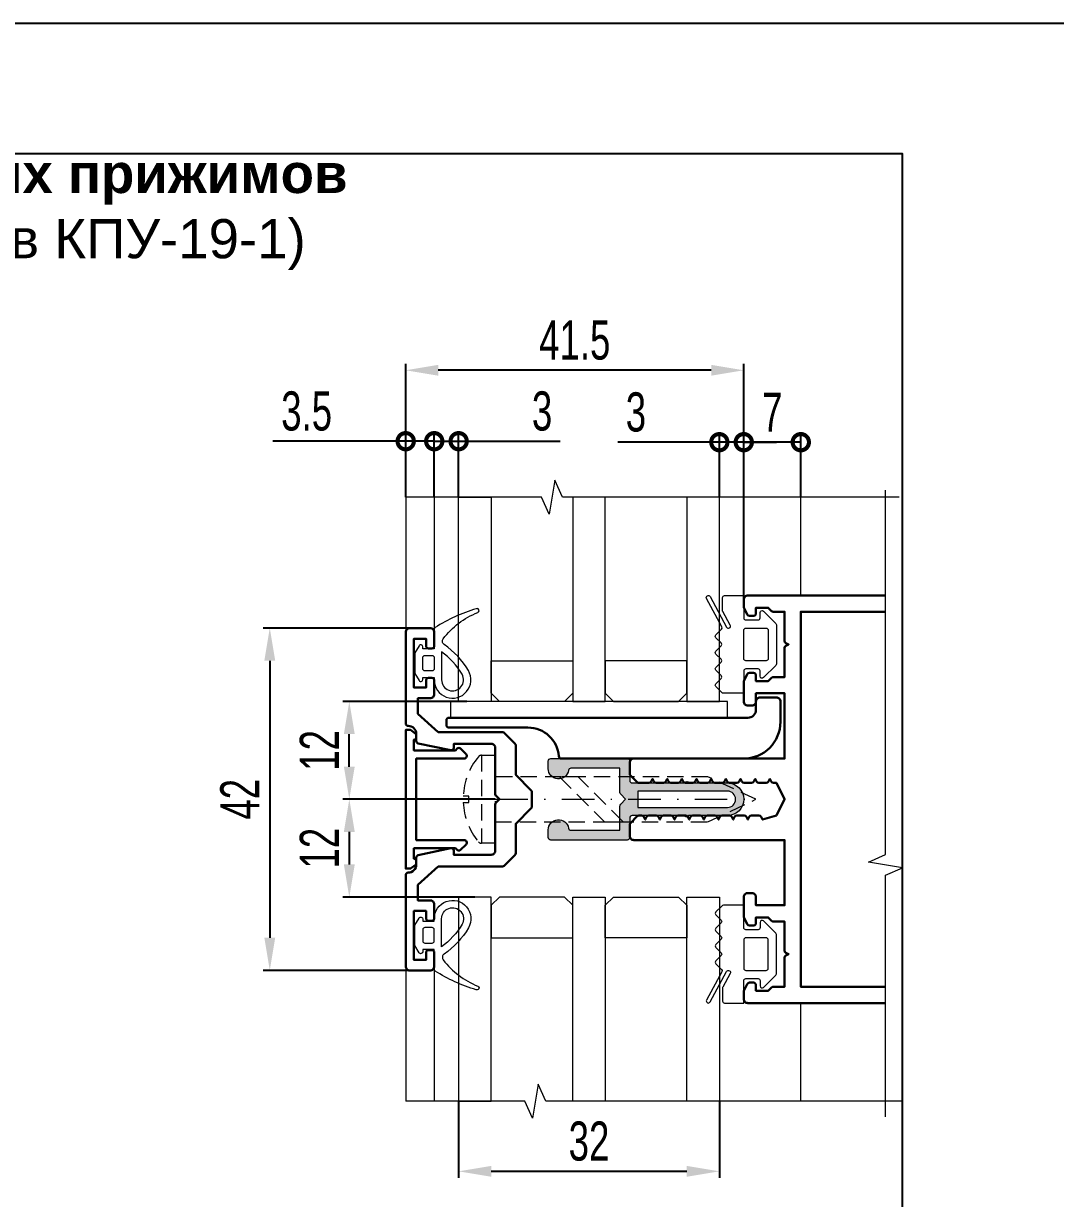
# Model space of a CAD drawing. Extents: x -37 to 8820, y -336 to 478.
# Drawn here: x 8312.6 to 8391.7, y 206.9 to 297 of the extents above; entities that cross this region are included whole.
import ezdxf

# ---------------------------------------------------------------- set-up
doc = ezdxf.new("R2010")
doc.units = 0
doc.header["$LTSCALE"] = 5
doc.linetypes.add('DASHDOT', pattern=[1, 0.5, -0.25, 0, -0.25])
doc.linetypes.add('HIDDEN', pattern=[0.375, 0.25, -0.125])
doc.layers.get('0').update_dxf_attribs({"linetype": 'CONTINUOUS', "lineweight": 30})
doc.layers.get('DEFPOINTS').update_dxf_attribs({"linetype": 'CONTINUOUS'})
for name, color, linetype, lineweight in [('1', 6, 'DASHDOT', 13), ('2', 3, 'HIDDEN', 13), ('3', 1, 'CONTINUOUS', 20), ('4', 160, 'CONTINUOUS', 18), ('Dimentions', 5, 'CONTINUOUS', 15), ('Glass', 5, 'CONTINUOUS', 20), ('Зигзаг', 1, 'CONTINUOUS', 15), ('Конструкции', 252, 'CONTINUOUS', 20), ('Подкладки', 1, 'CONTINUOUS', 20), ('Текстовый', 7, 'CONTINUOUS', 9), ('Уплотнители', 1, 'CONTINUOUS', 20), ('Штриховка', 1, 'CONTINUOUS', 5)]:
    doc.layers.add(name, color=color, linetype=linetype, lineweight=lineweight)
doc.layers.add('Скрытые', color=14, linetype='CONTINUOUS', plot=False)
doc.styles.add('3', font='RUSS.SHX', dxfattribs={"width": 0.7, "height": 3})
doc.styles.add('4', font='RUSS.shx', dxfattribs={"width": 0.7, "height": 3.5})
doc.styles.add('Каталожный', font='arial.ttf', dxfattribs={"height": 2.5})
doc.dimstyles.new('MX1_6', dxfattribs={"dimtxt": 3, "dimasz": 2.5, "dimexe": 0.5, "dimexo": 0, "dimgap": 0.8, "dimtad": 1, "dimlfac": 1.6, "dimdsep": 46, "dimtxsty": '3', "dimcen": 0, "dimclrd": 256, "dimclre": 256, "dimclrt": 256, "dimaunit": 1, "dimadec": 0, "dimazin": 0, "dimtfac": 1, "dimtmove": 0, "dimatfit": 1, "dimfxl": 1, "dimtvp": 1, "dimtolj": 1, "dimtzin": 0, "dimarcsym": 0})

# ---------------------------------------------------------------- blocks, each defined once
blk = doc.blocks.new('_DotSmall')
at = {"color": 0, "linetype": 'ByBlock', "const_width": 0.5}
blk.add_lwpolyline([(-0.0625, 0, 1), (0.0625, 0, 1)], format="xyb", close=True, dxfattribs=at)
blk = doc.blocks.new('*D84')
at = {"layer": 'DEFPOINTS', "color": 0, "linetype": 'Continuous', "transparency": 16777216}
for p in [(8367.817, 264.894), (8365.942, 260.667), (8367.817, 252.824)]:
    blk.add_point(p, dxfattribs=at)
at = {"layer": 'Dimentions', "linetype": 'Continuous', "lineweight": -2, "transparency": 16777216}
for p, q in [((8365.942, 260.667), (8365.942, 265.394)), ((8367.817, 252.824), (8367.817, 265.394)), ((8365.942, 264.894), (8358.142, 264.894)), ((8367.817, 264.894), (8365.942, 264.894)), ((8367.817, 264.894), (8370.317, 264.894))]:
    blk.add_line(p, q, dxfattribs=at)
at = {"layer": 'Dimentions', "linetype": 'Continuous', "lineweight": -2, "transparency": 16777216, "xscale": 2.5, "yscale": 2.5, "zscale": 2.5}
blk.add_blockref('_DotSmall', (8365.942, 264.894), dxfattribs=at)
at = {"layer": 'Dimentions', "linetype": 'Continuous', "lineweight": -2, "transparency": 16777216, "xscale": 2.5, "yscale": 2.5, "zscale": 2.5, "rotation": 180}
blk.add_blockref('_DotSmall', (8367.817, 264.894), dxfattribs=at)
at = {"layer": 'Dimentions', "linetype": 'Continuous', "transparency": 16777216, "insert": (8359.542, 267.194), "char_height": 3, "attachment_point": 5, "style": '3'}
blk.add_mtext('\\A1;3', dxfattribs=at)
blk = doc.blocks.new('*D85')
at = {"layer": 'DEFPOINTS', "color": 0, "linetype": 'Continuous', "transparency": 16777216}
for p in [(8341.879, 270.409), (8341.879, 260.667), (8367.817, 260.667)]:
    blk.add_point(p, dxfattribs=at)
at = {"layer": 'Dimentions', "linetype": 'Continuous', "lineweight": -2, "transparency": 16777216}
for p, q in [((8341.879, 260.667), (8341.879, 270.909)), ((8365.317, 270.409), (8344.379, 270.409)), ((8367.817, 260.667), (8367.817, 270.909))]:
    blk.add_line(p, q, dxfattribs=at)
at = {"layer": 'Dimentions', "linetype": 'Continuous', "transparency": 16777216}
for points in [[(8344.379, 270.825), (8344.379, 269.992), (8341.879, 270.409)], [(8365.317, 270.825), (8365.317, 269.992), (8367.817, 270.409)]]:
    blk.add_solid(points, dxfattribs=at)
at = {"layer": 'Dimentions', "linetype": 'Continuous', "transparency": 16777216, "insert": (8354.848, 272.709), "char_height": 3, "attachment_point": 5, "style": '3'}
blk.add_mtext('\\A1;41.5', dxfattribs=at)
blk = doc.blocks.new('*D86')
at = {"layer": 'DEFPOINTS', "color": 0, "linetype": 'Continuous', "transparency": 16777216}
for p in [(8345.942, 214.357), (8365.942, 214.357), (8365.942, 208.983)]:
    blk.add_point(p, dxfattribs=at)
at = {"layer": 'Dimentions', "linetype": 'Continuous', "lineweight": -2, "transparency": 16777216}
for p, q in [((8345.942, 214.357), (8345.942, 208.483)), ((8365.942, 214.357), (8365.942, 208.483)), ((8348.442, 208.983), (8363.442, 208.983))]:
    blk.add_line(p, q, dxfattribs=at)
at = {"layer": 'Dimentions', "linetype": 'Continuous', "transparency": 16777216}
for points in [[(8348.442, 209.4), (8348.442, 208.566), (8345.942, 208.983)], [(8363.442, 209.4), (8363.442, 208.566), (8365.942, 208.983)]]:
    blk.add_solid(points, dxfattribs=at)
at = {"layer": 'Dimentions', "linetype": 'Continuous', "transparency": 16777216, "insert": (8355.942, 211.283), "char_height": 3, "attachment_point": 5, "style": '3'}
blk.add_mtext('\\A1;32', dxfattribs=at)
blk = doc.blocks.new('*D87')
at = {"layer": 'DEFPOINTS', "color": 0, "linetype": 'Continuous', "transparency": 16777216}
for p in [(8345.942, 264.969), (8344.067, 260.667), (8345.942, 260.667)]:
    blk.add_point(p, dxfattribs=at)
at = {"layer": 'Dimentions', "linetype": 'Continuous', "lineweight": -2, "transparency": 16777216}
for p, q in [((8344.067, 264.969), (8341.567, 264.969)), ((8344.067, 260.667), (8344.067, 265.469)), ((8344.067, 264.969), (8345.942, 264.969)), ((8345.942, 260.667), (8345.942, 265.469)), ((8345.942, 264.969), (8353.742, 264.969))]:
    blk.add_line(p, q, dxfattribs=at)
at = {"layer": 'Dimentions', "linetype": 'Continuous', "lineweight": -2, "transparency": 16777216, "xscale": 2.5, "yscale": 2.5, "zscale": 2.5}
blk.add_blockref('_DotSmall', (8344.067, 264.969), dxfattribs=at)
at = {"layer": 'Dimentions', "linetype": 'Continuous', "lineweight": -2, "transparency": 16777216, "xscale": 2.5, "yscale": 2.5, "zscale": 2.5, "rotation": 180}
blk.add_blockref('_DotSmall', (8345.942, 264.969), dxfattribs=at)
at = {"layer": 'Dimentions', "linetype": 'Continuous', "transparency": 16777216, "insert": (8352.342, 267.269), "char_height": 3, "attachment_point": 5, "style": '3'}
blk.add_mtext('\\A1;3', dxfattribs=at)
blk = doc.blocks.new('*D88')
at = {"layer": 'DEFPOINTS', "color": 0, "linetype": 'Continuous', "transparency": 16777216}
for p in [(8367.817, 264.894), (8367.817, 260.667), (8372.192, 260.667)]:
    blk.add_point(p, dxfattribs=at)
at = {"layer": 'Dimentions', "linetype": 'Continuous', "lineweight": -2, "transparency": 16777216}
for p, q in [((8367.817, 260.667), (8367.817, 265.394)), ((8372.192, 260.667), (8372.192, 265.394)), ((8372.192, 264.894), (8367.817, 264.894))]:
    blk.add_line(p, q, dxfattribs=at)
at = {"layer": 'Dimentions', "linetype": 'Continuous', "lineweight": -2, "transparency": 16777216, "xscale": 2.5, "yscale": 2.5, "zscale": 2.5, "rotation": 180}
blk.add_blockref('_DotSmall', (8367.817, 264.894), dxfattribs=at)
at = {"layer": 'Dimentions', "linetype": 'Continuous', "lineweight": -2, "transparency": 16777216, "xscale": 2.5, "yscale": 2.5, "zscale": 2.5}
blk.add_blockref('_DotSmall', (8372.192, 264.894), dxfattribs=at)
at = {"layer": 'Dimentions', "linetype": 'Continuous', "transparency": 16777216, "insert": (8370.004, 267.194), "char_height": 3, "attachment_point": 5, "style": '3'}
blk.add_mtext('\\A1;7', dxfattribs=at)
blk = doc.blocks.new('*D89')
at = {"layer": 'DEFPOINTS', "color": 0, "linetype": 'Continuous', "transparency": 16777216}
for p in [(8341.879, 264.969), (8341.879, 260.667), (8344.067, 260.667)]:
    blk.add_point(p, dxfattribs=at)
at = {"layer": 'Dimentions', "linetype": 'Continuous', "lineweight": -2, "transparency": 16777216}
for p, q in [((8341.879, 264.969), (8331.679, 264.969)), ((8341.879, 260.667), (8341.879, 265.469)), ((8344.067, 264.969), (8341.879, 264.969)), ((8344.067, 260.667), (8344.067, 265.469)), ((8344.067, 264.969), (8346.567, 264.969))]:
    blk.add_line(p, q, dxfattribs=at)
at = {"layer": 'Dimentions', "linetype": 'Continuous', "lineweight": -2, "transparency": 16777216, "xscale": 2.5, "yscale": 2.5, "zscale": 2.5}
blk.add_blockref('_DotSmall', (8341.879, 264.969), dxfattribs=at)
at = {"layer": 'Dimentions', "linetype": 'Continuous', "lineweight": -2, "transparency": 16777216, "xscale": 2.5, "yscale": 2.5, "zscale": 2.5, "rotation": 180}
blk.add_blockref('_DotSmall', (8344.067, 264.969), dxfattribs=at)
at = {"layer": 'Dimentions', "linetype": 'Continuous', "transparency": 16777216, "insert": (8334.279, 267.269), "char_height": 3, "attachment_point": 5, "style": '3'}
blk.add_mtext('\\A1;3.5', dxfattribs=at)
blk = doc.blocks.new('*D90')
at = {"layer": 'DEFPOINTS', "color": 0, "transparency": 16777216}
for p in [(8337.552, 245.012), (8346.567, 245.012), (8348.754, 237.512)]:
    blk.add_point(p, dxfattribs=at)
at = {"layer": 'Dimentions', "lineweight": -2, "transparency": 16777216}
for p, q in [((8346.567, 245.012), (8337.052, 245.012)), ((8337.552, 240.012), (8337.552, 242.512)), ((8348.754, 237.512), (8337.052, 237.512))]:
    blk.add_line(p, q, dxfattribs=at)
at = {"layer": 'Dimentions', "transparency": 16777216}
for points in [[(8337.135, 242.512), (8337.969, 242.512), (8337.552, 245.012)], [(8337.135, 240.012), (8337.969, 240.012), (8337.552, 237.512)]]:
    blk.add_solid(points, dxfattribs=at)
at = {"layer": 'Dimentions', "transparency": 16777216, "insert": (8335.252, 241.262), "char_height": 3, "attachment_point": 5, "rotation": 90, "style": '3'}
blk.add_mtext('\\A1;12', dxfattribs=at)
blk = doc.blocks.new('*D91')
at = {"layer": 'DEFPOINTS', "color": 0, "transparency": 16777216}
for p in [(8348.754, 237.512), (8337.552, 230.012), (8347.192, 230.012)]:
    blk.add_point(p, dxfattribs=at)
at = {"layer": 'Dimentions', "lineweight": -2, "transparency": 16777216}
for p, q in [((8348.754, 237.512), (8337.052, 237.512)), ((8337.552, 235.012), (8337.552, 232.512)), ((8347.192, 230.012), (8337.052, 230.012))]:
    blk.add_line(p, q, dxfattribs=at)
at = {"layer": 'Dimentions', "transparency": 16777216}
for points in [[(8337.135, 235.012), (8337.969, 235.012), (8337.552, 237.512)], [(8337.135, 232.512), (8337.969, 232.512), (8337.552, 230.012)]]:
    blk.add_solid(points, dxfattribs=at)
at = {"layer": 'Dimentions', "transparency": 16777216, "insert": (8335.252, 233.762), "char_height": 3, "attachment_point": 5, "rotation": 90, "style": '3'}
blk.add_mtext('\\A1;12', dxfattribs=at)
blk = doc.blocks.new('*D92')
at = {"layer": 'DEFPOINTS', "color": 0, "transparency": 16777216}
for p in [(8342.192, 250.637), (8331.45, 224.387), (8342.192, 224.387)]:
    blk.add_point(p, dxfattribs=at)
at = {"layer": 'Dimentions', "lineweight": -2, "transparency": 16777216}
for p, q in [((8342.192, 250.637), (8330.95, 250.637)), ((8331.45, 248.137), (8331.45, 226.887)), ((8342.192, 224.387), (8330.95, 224.387))]:
    blk.add_line(p, q, dxfattribs=at)
at = {"layer": 'Dimentions', "transparency": 16777216}
for points in [[(8331.034, 248.137), (8331.867, 248.137), (8331.45, 250.637)], [(8331.034, 226.887), (8331.867, 226.887), (8331.45, 224.387)]]:
    blk.add_solid(points, dxfattribs=at)
at = {"layer": 'Dimentions', "transparency": 16777216, "insert": (8329.15, 237.512), "char_height": 3, "attachment_point": 5, "rotation": 90, "style": '3'}
blk.add_mtext('\\A1;42', dxfattribs=at)
blk = doc.blocks.new('KP45571')
at = {"lineweight": -2, "flags": 128}
blk.add_lwpolyline([(6.21, -5.01, -0.414214), (6.21, -5.44), (5.54, -6.11, -0.668179), (5, -5.88), (5, 0), (-5, 0), (-5, -5.88, -0.668179), (-5.54, -6.11), (-6.21, -5.44, -0.414214), (-6.21, -5.01), (-6, -4.8), (-6, 0.3), (-7.3, 0.3), (-7.3, 0.3, -0.414214), (-7.6, 0), (-8, 0), (-8.5, 0.7), (-8.5, 1.3), (8.5, 1.3), (8.5, 0.7), (8, 0), (7.6, 0, -0.414214), (7.3, 0.3), (6, 0.3), (6, -4.8)], format="xyb", close=True, dxfattribs=at)
at = {"layer": '3', "style": '4', "width": 0.7, "flags": 3}
blk.add_attdef('КП45571', (0, 1.3), '', height=3.5, dxfattribs=at)

msp = doc.modelspace()

# ---------------------------------------------------------------- hatches: boundary and pattern name
at = {"layer": 'Штриховка'}
h = msp.add_hatch(color=256, dxfattribs=at)
h.dxf.hatch_style = 1
edge = h.paths.add_edge_path(flags=16)
edge.add_line((8359.692, 236.8869), (8366.567, 236.8869))
edge.add_arc((8366.567, 237.5119), 0.625, 270, 450)
edge.add_line((8366.567, 238.1369), (8359.692, 238.1369))
edge.add_line((8359.692, 238.1369), (8359.692, 236.8869))
edge = h.paths.add_edge_path()
edge.add_arc((8353.5982, 239.8556), 0.7812, 180, 350.718201, ccw=False)
edge.add_line((8352.817, 239.8556), (8352.817, 240.4494))
edge.add_arc((8353.0045, 240.4494), 0.1875, 90, 180, ccw=False)
edge.add_line((8353.0045, 240.6369), (8358.8795, 240.6369))
edge.add_arc((8358.8795, 240.4494), 0.1875, 0, 90, ccw=False)
edge.add_line((8359.067, 240.4494), (8359.067, 238.9494))
edge.add_arc((8359.2545, 238.9494), 0.1875, 180, 270)
edge.add_line((8359.2545, 238.7619), (8363.317, 238.7619))
edge.add_arc((8363.442, 238.7619), 0.125, 0, 180, ccw=False)
edge.add_line((8363.567, 238.7619), (8366.567, 238.7619))
edge.add_arc((8366.567, 237.5119), 1.25, -90, 90, ccw=False)
edge.add_line((8366.567, 236.2619), (8363.567, 236.2619))
edge.add_arc((8363.442, 236.2619), 0.125, -180, 0, ccw=False)
edge.add_line((8363.317, 236.2619), (8359.2545, 236.2619))
edge.add_arc((8359.2545, 236.0744), 0.1875, 90, 180)
edge.add_line((8359.067, 236.0744), (8359.067, 234.5744))
edge.add_arc((8358.8795, 234.5744), 0.1875, 270, 360, ccw=False)
edge.add_line((8358.8795, 234.3869), (8353.0045, 234.3869))
edge.add_arc((8353.0045, 234.5744), 0.1875, 180, 270, ccw=False)
edge.add_line((8352.817, 234.5744), (8352.817, 235.1681))
edge.add_arc((8353.5982, 235.1681), 0.7812, 9.281799, 180, ccw=False)
edge.add_arc((8354.5543, 235.3244), 0.1875, 189.281799, 270)
edge.add_line((8354.5543, 235.1369), (8358.317, 235.1369))
edge.add_line((8358.317, 235.1369), (8358.317, 236.9967))
edge.add_arc((8358.5045, 236.9967), 0.1875, 135, 180, ccw=False)
edge.add_line((8358.3719, 237.1293), (8358.7545, 237.5119))
edge.add_line((8358.7545, 237.5119), (8358.3719, 237.8945))
edge.add_arc((8358.5045, 238.0271), 0.1875, 180, 225, ccw=False)
edge.add_line((8358.317, 238.0271), (8358.317, 239.8869))
edge.add_line((8358.317, 239.8869), (8354.5543, 239.8869))
edge.add_arc((8354.5543, 239.6994), 0.1875, 90, 170.718201)

# ---------------------------------------------------------------- linework, layer by layer
msp.add_lwpolyline([(8378.6821, 221.8869), (8368.1295, 221.8869, -0.4142136), (8367.817, 222.1994), (8367.817, 222.7801, -0.1164338), (8367.8368, 222.864), (8368.0777, 223.3457, -0.284079), (8368.2454, 223.4494), (8368.567, 223.4494, -0.4142136), (8368.7545, 223.2619), (8368.7545, 222.8244), (8369.692, 222.8244), (8369.9496, 223.082, -0.1989124), (8370.0821, 223.1369), (8370.942, 223.1369), (8370.942, 225.3648, -0.284079), (8371.0456, 225.5325), (8371.2545, 225.6369), (8371.0456, 225.7413, -0.284079), (8370.942, 225.909), (8370.942, 228.1369), (8370.0821, 228.1369, -0.1989124), (8369.9496, 228.1918), (8369.692, 228.4494), (8368.7545, 228.4494), (8368.7545, 228.0119, -0.4142136), (8368.567, 227.8244), (8368.2454, 227.8244, -0.284079), (8368.0777, 227.928), (8367.8368, 228.4098, -0.1164338), (8367.817, 228.4937), (8367.817, 230.0119, -0.4142136), (8368.1295, 230.3244), (8368.442, 230.3244, -0.4142136), (8368.7545, 230.0119), (8368.7545, 229.3869), (8370.942, 229.3869), (8370.942, 234.3869), (8359.3795, 234.3869, -0.4142136), (8359.067, 234.6994), (8359.067, 235.5592, -0.1989124), (8359.1219, 235.6918), (8359.6371, 236.207, -0.1989124), (8359.7696, 236.2619), (8359.9823, 236.2619, -0.284079), (8360.15, 236.1582), (8360.2545, 235.9494), (8360.3589, 236.1582, -0.284079), (8360.5266, 236.2619), (8361.1073, 236.2619, -0.284079), (8361.275, 236.1582), (8361.3795, 235.9494), (8361.4839, 236.1582, -0.284079), (8361.6516, 236.2619), (8362.2323, 236.2619, -0.284079), (8362.4, 236.1582), (8362.5045, 235.9494), (8362.6089, 236.1582, -0.284079), (8362.7766, 236.2619), (8363.3573, 236.2619, -0.284079), (8363.525, 236.1582), (8363.6295, 235.9494), (8363.7339, 236.1582, -0.284079), (8363.9016, 236.2619), (8364.4823, 236.2619, -0.284079), (8364.65, 236.1582), (8364.7545, 235.9494), (8364.8589, 236.1582, -0.284079), (8365.0266, 236.2619), (8365.6073, 236.2619, -0.284079), (8365.775, 236.1582), (8365.8795, 235.9494), (8365.9839, 236.1582, -0.284079), (8366.1516, 236.2619), (8366.7323, 236.2619, -0.284079), (8366.9, 236.1582), (8367.0045, 235.9494), (8367.1089, 236.1582, -0.284079), (8367.2766, 236.2619), (8367.8573, 236.2619, -0.284079), (8368.025, 236.1582), (8368.1295, 235.9494), (8368.2339, 236.1582, -0.284079), (8368.4016, 236.2619), (8368.9823, 236.2619, -0.284079), (8369.15, 236.1582), (8369.2545, 235.9494), (8370.317, 236.2619), (8370.942, 237.5119), (8370.317, 238.7619), (8370.0891, 238.7619, -0.284079), (8369.9214, 238.8655), (8369.817, 239.0744), (8369.7125, 238.8655, -0.284079), (8369.5448, 238.7619), (8368.9641, 238.7619, -0.284079), (8368.7964, 238.8655), (8368.692, 239.0744), (8368.5875, 238.8655, -0.284079), (8368.4198, 238.7619), (8367.8391, 238.7619, -0.284079), (8367.6714, 238.8655), (8367.567, 239.0744), (8367.4625, 238.8655, -0.284079), (8367.2948, 238.7619), (8366.7141, 238.7619, -0.284079), (8366.5464, 238.8655), (8366.442, 239.0744), (8366.3375, 238.8655, -0.284079), (8366.1698, 238.7619), (8365.5891, 238.7619, -0.284079), (8365.4214, 238.8655), (8365.317, 239.0744), (8365.2125, 238.8655, -0.284079), (8365.0448, 238.7619), (8364.4641, 238.7619, -0.284079), (8364.2964, 238.8655), (8364.192, 239.0744), (8364.0875, 238.8655, -0.284079), (8363.9198, 238.7619), (8363.3391, 238.7619, -0.284079), (8363.1714, 238.8655), (8363.067, 239.0744), (8362.9625, 238.8655, -0.284079), (8362.7948, 238.7619), (8362.2141, 238.7619, -0.284079), (8362.0464, 238.8655), (8361.942, 239.0744), (8361.8375, 238.8655, -0.284079), (8361.6698, 238.7619), (8361.0891, 238.7619, -0.284079), (8360.9214, 238.8655), (8360.817, 239.0744), (8360.7125, 238.8655, -0.284079), (8360.5448, 238.7619), (8359.7696, 238.7619, -0.1989124), (8359.6371, 238.8168), (8359.1219, 239.332, -0.1989124), (8359.067, 239.4646), (8359.067, 240.3244, -0.4142136), (8359.3795, 240.6369), (8370.942, 240.6369), (8370.942, 245.6369), (8368.7545, 245.6369), (8368.7545, 245.0119, -0.4142136), (8368.442, 244.6994), (8368.1295, 244.6994, -0.4142136), (8367.817, 245.0119), (8367.817, 246.5301, -0.1164338), (8367.8368, 246.614), (8368.0777, 247.0957, -0.284079), (8368.2454, 247.1994), (8368.567, 247.1994, -0.4142136), (8368.7545, 247.0119), (8368.7545, 246.5744), (8369.692, 246.5744), (8369.9496, 246.832, -0.1989124), (8370.0821, 246.8869), (8370.942, 246.8869), (8370.942, 249.1148, -0.284079), (8371.0456, 249.2825), (8371.2545, 249.3869), (8371.0456, 249.4913, -0.284079), (8370.942, 249.659), (8370.942, 251.8869), (8370.0821, 251.8869, -0.1989124), (8369.9496, 251.9418), (8369.692, 252.1994), (8368.7545, 252.1994), (8368.7545, 251.7619, -0.4142136), (8368.567, 251.5744), (8368.2454, 251.5744, -0.284079), (8368.0777, 251.678), (8367.8368, 252.1598, -0.1164338), (8367.817, 252.2437), (8367.817, 252.8244, -0.4142136), (8368.1295, 253.1369), (8378.6821, 253.1369)], format="xyb")
msp.add_lwpolyline([(8378.6821, 223.1369), (8372.192, 223.1369), (8372.192, 251.8869), (8378.6821, 251.8869)])
for points in [[(8344.067, 245.5744), (8344.067, 246.6369, 0.4142136), (8343.8795, 246.8244), (8343.6295, 246.8244, 0.4142136), (8343.442, 246.6369), (8343.442, 246.0744), (8342.5045, 246.0744), (8342.5045, 249.8244), (8343.442, 249.8244), (8343.442, 249.2619, 0.4142136), (8343.6295, 249.0744), (8343.8795, 249.0744, 0.4142136), (8344.067, 249.2619), (8344.067, 250.3244, 0.4142136), (8343.7545, 250.6369), (8342.192, 250.6369, 0.4142136), (8341.8795, 250.3244), (8341.8795, 243.3244, 0.4142136), (8342.067, 243.1369, -0.4142136), (8342.692, 242.5119), (8342.692, 241.9808, 0.3541186), (8342.8405, 241.7974), (8345.3405, 241.266, 0.4769755), (8345.567, 241.4494), (8345.567, 241.7619), (8348.442, 241.7619, -0.4142136), (8348.7545, 241.4494), (8348.7545, 237.9021, 0.1989124), (8348.8094, 237.7695), (8349.067, 237.5119), (8348.8094, 237.2543, 0.1989124), (8348.7545, 237.1217), (8348.7545, 233.5744, -0.4142136), (8348.442, 233.2619), (8345.567, 233.2619), (8345.567, 233.5744, 0.4769755), (8345.3405, 233.7578), (8342.8405, 233.2264, 0.3541186), (8342.692, 233.043), (8342.692, 232.5119, -0.4142136), (8342.067, 231.8869, 0.4142136), (8341.8795, 231.6994), (8341.8795, 224.6994, 0.4142136), (8342.192, 224.3869), (8343.7545, 224.3869, 0.4142136), (8344.067, 224.6994), (8344.067, 225.7619, 0.4142136), (8343.8795, 225.9494), (8343.6295, 225.9494, 0.4142136), (8343.442, 225.7619), (8343.442, 225.1994), (8342.5045, 225.1994), (8342.5045, 228.9494), (8343.442, 228.9494), (8343.442, 228.3869, 0.4142136), (8343.6295, 228.1994), (8343.8795, 228.1994, 0.4142136), (8344.067, 228.3869), (8344.067, 229.4494, 0.4142136), (8343.7545, 229.7619), (8342.817, 229.7619), (8342.8168, 230.9494), (8344.3795, 232.3556), (8349.3018, 232.3556, 0.1989124), (8349.4344, 232.4106), (8350.2621, 233.2382, 0.1989124), (8350.317, 233.3708), (8350.317, 235.6369), (8351.5121, 236.832, 0.1989124), (8351.567, 236.9646), (8351.567, 238.0592, 0.1989124), (8351.5121, 238.1918), (8350.317, 239.3869), (8350.317, 241.653, 0.1989124), (8350.2621, 241.7856), (8349.4344, 242.6132, 0.1989124), (8349.3018, 242.6681), (8344.3795, 242.6681), (8342.817, 244.0744), (8342.817, 245.2619), (8343.7545, 245.2619, 0.4142136)], [(8351.2545, 243.0119), (8345.192, 243.0119, -0.4142136), (8345.0045, 243.1994), (8345.0045, 243.5744, -0.4142136), (8345.192, 243.7619), (8368.1295, 243.7619, 0.4142136), (8368.7545, 244.3869), (8368.7545, 245.0119, -0.4142136), (8369.067, 245.3244), (8370.317, 245.3244, -0.4142136), (8370.6295, 245.0119), (8370.6295, 243.4494, -0.4142136), (8367.817, 240.6369), (8353.8101, 240.6369, -0.3929223), (8353.6231, 240.8107, 0.3929223)]]:
    msp.add_lwpolyline(points, format="xyb", close=True)
at = {"layer": '1'}
msp.add_line((8348.7545, 237.5119), (8368.7545, 237.5119), dxfattribs=at)
at = {"layer": '2'}
msp.add_line((8347.6984, 240.8869), (8347.6984, 234.1369), dxfattribs=at)
msp.add_lwpolyline([(8346.2916, 237.7575, -0.1618489), (8347.4574, 240.7733, -0.2238875), (8347.6984, 240.8869), (8348.7545, 240.8869), (8348.7545, 234.1369), (8347.6984, 234.1369, -0.2238875), (8347.4574, 234.2505, -0.1618489), (8346.2916, 237.2663), (8346.7293, 237.2663), (8346.7293, 237.7575)], format="xyb", close=True, dxfattribs=at)
for points in [[(8348.7545, 235.7931), (8365.0686, 235.7931), (8368.7545, 237.5119), (8365.0686, 239.2306), (8348.7545, 239.2306)], [(8353.6827, 239.2306), (8357.1202, 235.7931), (8358.5525, 235.7931), (8355.115, 239.2306)]]:
    msp.add_lwpolyline(points, close=True, dxfattribs=at)
at = {"layer": '3'}
for points in [[(8347.4061, 251.8355, 1.0422603), (8347.2786, 252.1205, 0.0693865), (8344.1392, 250.6833, 0.2561217), (8344.067, 250.5516), (8344.067, 249.0431), (8343.192, 249.0431), (8343.192, 249.1994, 0.767327), (8342.9004, 249.2775), (8342.5879, 248.7363, 0.1316525), (8342.567, 248.6581), (8342.567, 247.2407, 0.1316525), (8342.5879, 247.1625), (8342.9004, 246.6213, 0.767327), (8343.192, 246.6994), (8343.192, 246.8556), (8344.067, 246.8556), (8344.067, 246.6681, 1.3063117), (8346.6878, 247.3768, 0.1106677), (8344.8276, 249.3793, -0.4292729), (8344.7562, 249.8267, -0.1354475)], [(8344.6295, 246.6681, 1.3063117), (8346.202, 247.0934, 0.1041186), (8344.6295, 248.8306)], [(8344.067, 248.3869), (8344.067, 247.5119, -0.4142136), (8343.9107, 247.3556), (8343.3482, 247.3556, -0.4142136), (8343.192, 247.5119), (8343.192, 248.3869, -0.4142136), (8343.3482, 248.5431), (8343.9107, 248.5431, -0.4142136)], [(8347.4061, 223.1883, -1.0422603), (8347.2786, 222.9033, -0.0693865), (8344.1392, 224.3405, -0.2561217), (8344.067, 224.4722), (8344.067, 225.9806), (8343.192, 225.9806), (8343.192, 225.8244, -0.767327), (8342.9004, 225.7463), (8342.5879, 226.2875, -0.1316525), (8342.567, 226.3657), (8342.567, 227.7831, -0.1316525), (8342.5879, 227.8613), (8342.9004, 228.4025, -0.767327), (8343.192, 228.3244), (8343.192, 228.1681), (8344.067, 228.1681), (8344.067, 228.3556, -1.3063117), (8346.6878, 227.647, -0.1106677), (8344.8276, 225.6445, 0.4292729), (8344.7562, 225.1971, 0.1354475)], [(8344.6295, 228.3556, -1.3063117), (8346.202, 227.9304, -0.1041186), (8344.6295, 226.1931)], [(8344.067, 226.6369), (8344.067, 227.5119, 0.4142136), (8343.9107, 227.6681), (8343.3482, 227.6681, 0.4142136), (8343.192, 227.5119), (8343.192, 226.6369, 0.4142136), (8343.3482, 226.4806), (8343.9107, 226.4806, 0.4142136)]]:
    msp.add_lwpolyline(points, format="xyb", close=True, dxfattribs=at)
at = {"layer": '4'}
for points in [[(8348.442, 260.6671), (8348.442, 245.0119), (8345.942, 245.0119), (8345.942, 260.6671)], [(8348.442, 214.3567), (8348.442, 230.0119), (8345.942, 230.0119), (8345.942, 214.3567)]]:
    msp.add_lwpolyline(points, close=True, dxfattribs=at)
at = {"layer": 'Glass'}
for points in [[(8354.692, 260.6671), (8354.692, 245.0119), (8357.192, 245.0119), (8357.192, 260.6671)], [(8363.442, 260.6671), (8363.442, 245.0119), (8365.942, 245.0119), (8365.942, 260.6671)], [(8354.067, 245.0119), (8349.067, 245.0119), (8348.442, 245.6369), (8348.442, 248.1369), (8354.692, 248.1369), (8354.692, 245.6369)], [(8357.817, 245.0119), (8362.817, 245.0119), (8363.442, 245.6369), (8363.442, 248.1369), (8357.192, 248.1369), (8357.192, 245.6369)], [(8354.067, 230.0119), (8349.067, 230.0119), (8348.442, 229.3869), (8348.442, 226.8869), (8354.692, 226.8869), (8354.692, 229.3869)], [(8354.692, 214.3567), (8354.692, 230.0119), (8357.192, 230.0119), (8357.192, 214.3567)], [(8357.817, 230.0119), (8362.817, 230.0119), (8363.442, 229.3869), (8363.442, 226.8869), (8357.192, 226.8869), (8357.192, 229.3869)], [(8363.442, 214.3567), (8363.442, 230.0119), (8365.942, 230.0119), (8365.942, 214.3567)]]:
    msp.add_lwpolyline(points, close=True, dxfattribs=at)
at = {"layer": 'Зигзаг'}
for points in [[(8379.7426, 260.6671), (8353.9048, 260.6671), (8353.324, 261.985), (8352.8884, 259.3723), (8352.3059, 260.6671), (8341.8795, 260.6671)], [(8378.6821, 213.1601), (8378.6821, 231.6851), (8380, 232.2659), (8377.3873, 232.7016), (8378.6821, 233.2841), (8378.6821, 261.2107)], [(8379.9628, 214.3567), (8352.6195, 214.3567), (8352.0386, 215.6746), (8351.603, 213.0619), (8351.0205, 214.3567), (8341.8795, 214.3567)]]:
    msp.add_lwpolyline(points, dxfattribs=at)
at = {"layer": 'Конструкции'}
for p, q in [((8372.192, 253.1369), (8372.192, 260.6671)), ((8372.192, 214.3567), (8372.192, 221.8869))]:
    msp.add_line(p, q, dxfattribs=at)
for points in [[(8341.8795, 260.6671), (8341.8795, 250.3244)], [(8344.067, 260.6671), (8344.067, 250.3244)], [(8341.8795, 224.6994), (8341.8795, 214.3567)], [(8344.067, 224.6994), (8344.067, 214.3567)]]:
    msp.add_lwpolyline(points, dxfattribs=at)
at = {"layer": 'Подкладки'}
msp.add_lwpolyline([(8366.567, 245.0119), (8345.317, 245.0119), (8345.317, 243.7619), (8366.567, 243.7619)], close=True, dxfattribs=at)
for points in [[(8354.3692, 239.7296, -0.9221128), (8352.817, 239.8556), (8352.817, 240.4494, -0.4142136), (8353.0045, 240.6369), (8358.8795, 240.6369, -0.4142136), (8359.067, 240.4494), (8359.067, 238.9494, 0.4142136), (8359.2545, 238.7619), (8363.317, 238.7619, -1), (8363.567, 238.7619), (8366.567, 238.7619, -1), (8366.567, 236.2619), (8363.567, 236.2619, -1), (8363.317, 236.2619), (8359.2545, 236.2619, 0.4142136), (8359.067, 236.0744), (8359.067, 234.5744, -0.4142136), (8358.8795, 234.3869), (8353.0045, 234.3869, -0.4142136), (8352.817, 234.5744), (8352.817, 235.1681, -0.9221128), (8354.3692, 235.2942, 0.3675232), (8354.5543, 235.1369), (8358.317, 235.1369), (8358.317, 236.9967, -0.1989124), (8358.3719, 237.1293), (8358.7545, 237.5119), (8358.3719, 237.8945, -0.1989124), (8358.317, 238.0271), (8358.317, 239.8869), (8354.5543, 239.8869, 0.3675232)], [(8359.692, 236.8869), (8366.567, 236.8869, 1), (8366.567, 238.1369), (8359.692, 238.1369)]]:
    msp.add_lwpolyline(points, format="xyb", close=True, dxfattribs=at)
at = {"layer": 'Скрытые', "linetype": 'Continuous'}
for points in [[(8400, 297), (8190, 297), (8190, 0), (8400, 0)], [(8380, 10), (8380, 287), (8215, 287), (8215, 10)]]:
    msp.add_lwpolyline(points, close=True, dxfattribs=at)
at = {"layer": 'Уплотнители'}
for points in [[(8366.7778, 250.8677), (8366.2109, 251.9127, -0.1249127), (8366.192, 251.9872), (8366.192, 252.9806, -0.4142136), (8366.3482, 253.1369), (8367.817, 253.1369), (8367.817, 251.4181, 0.4142136), (8367.9732, 251.2619), (8368.9107, 251.2619, 0.4142136), (8369.067, 251.4181), (8369.067, 251.8244, -0.6685867), (8369.3338, 251.9348), (8370.2713, 250.9951, -0.1986192), (8370.317, 250.8848), (8370.317, 247.889, -0.1986192), (8370.2713, 247.7787), (8369.3338, 246.839, -0.6685867), (8369.067, 246.9494), (8369.067, 247.3556, 0.4142136), (8368.9107, 247.5119), (8367.9732, 247.5119, 0.4142136), (8367.817, 247.3556), (8367.817, 245.6369), (8366.2567, 245.6369, -0.1989124), (8366.1462, 245.6827), (8365.6775, 246.1514, -0.4142136), (8365.6775, 246.3724), (8366.0815, 246.7764, 0.4142136), (8366.0815, 246.9974), (8365.6775, 247.4014, -0.4142136), (8365.6775, 247.6224), (8366.0815, 248.0264, 0.4142136), (8366.0815, 248.2474), (8365.6775, 248.6514, -0.4142136), (8365.6775, 248.8724), (8366.0815, 249.2764, 0.4142136), (8366.0815, 249.4974), (8365.6775, 249.9014, -0.4142136), (8365.6775, 250.1224), (8366.1095, 250.5544, 0.3320761), (8366.1364, 250.7394), (8364.9609, 252.9061, -1), (8365.2356, 253.0552), (8366.5032, 250.7186, 1)], [(8369.692, 250.4806), (8369.692, 248.2931, -0.4142136), (8369.5357, 248.1369), (8367.9732, 248.1369, -0.4142136), (8367.817, 248.2931), (8367.817, 250.4806, -0.4142136), (8367.9732, 250.6369), (8369.5357, 250.6369, -0.4142136)], [(8366.7778, 224.1561), (8366.2109, 223.1111, 0.1249127), (8366.192, 223.0366), (8366.192, 222.0431, 0.4142136), (8366.3482, 221.8869), (8367.817, 221.8869), (8367.817, 223.6056, -0.4142136), (8367.9732, 223.7619), (8368.9107, 223.7619, -0.4142136), (8369.067, 223.6056), (8369.067, 223.1994, 0.6685867), (8369.3338, 223.089), (8370.2713, 224.0287, 0.1986192), (8370.317, 224.139), (8370.317, 227.1348, 0.1986192), (8370.2713, 227.2451), (8369.3338, 228.1848, 0.6685867), (8369.067, 228.0744), (8369.067, 227.6681, -0.4142136), (8368.9107, 227.5119), (8367.9732, 227.5119, -0.4142136), (8367.817, 227.6681), (8367.817, 229.3869), (8366.2567, 229.3869, 0.1989124), (8366.1462, 229.3411), (8365.6775, 228.8724, 0.4142136), (8365.6775, 228.6514), (8366.0815, 228.2474, -0.4142136), (8366.0815, 228.0264), (8365.6775, 227.6224, 0.4142136), (8365.6775, 227.4014), (8366.0815, 226.9974, -0.4142136), (8366.0815, 226.7764), (8365.6775, 226.3724, 0.4142136), (8365.6775, 226.1514), (8366.0815, 225.7474, -0.4142136), (8366.0815, 225.5264), (8365.6775, 225.1224, 0.4142136), (8365.6775, 224.9014), (8366.1095, 224.4694, -0.3320761), (8366.1364, 224.2844), (8364.9609, 222.1177, 1), (8365.2356, 221.9686), (8366.5032, 224.3052, -1)], [(8369.692, 224.5431), (8369.692, 226.7306, 0.4142136), (8369.5357, 226.8869), (8367.9732, 226.8869, 0.4142136), (8367.817, 226.7306), (8367.817, 224.5431, 0.4142136), (8367.9732, 224.3869), (8369.5357, 224.3869, 0.4142136)]]:
    msp.add_lwpolyline(points, format="xyb", close=True, dxfattribs=at)

# ---------------------------------------------------------------- block references
at = {"xscale": 0.625, "yscale": 0.625, "zscale": 0.625, "rotation": 90.00000000000003}
msp.add_blockref('KP45571', (8342.692, 237.5119), dxfattribs=at)

# ---------------------------------------------------------------- texts
at = {"layer": 'Текстовый', "linetype": 'Continuous', "insert": (8215, 287), "char_height": 3, "width": 165, "attachment_point": 1, "style": 'Каталожный'}
msp.add_mtext('\\pxqc;{\\fArial|b1|i0|c204|p34;Применение декоративных прижимов \\P}(с уплотнителем прижимов КПУ-19-1)', dxfattribs=at)

# ---------------------------------------------------------------- dimensions: what is measured, and where the dimension line sits
at = {"layer": 'Dimentions', "linetype": 'Continuous'}
for base, p1, p2, picture, middle in [((8341.8795, 270.4087), (8367.817, 260.6671), (8341.8795, 260.6671), '*D85', (8354.8482, 272.7087)), ((8365.942, 208.983), (8345.942, 214.3567), (8365.942, 214.3567), '*D86', (8355.942, 211.283))]:
    dim = msp.add_linear_dim(base=base, p1=p1, p2=p2, dimstyle='MX1_6', dxfattribs=at)
    dim.commit()
    dim.dimension.update_dxf_attribs({"geometry": picture, "text_midpoint": middle})
for base, p1, p2, override, picture, middle in [((8341.8795, 264.9691), (8344.067, 260.6671), (8341.8795, 260.6671), {"dimdec": 1, "dimblk1": 'DotSmall', "dimblk2": 'DotSmall', "dimsah": 1}, '*D89', (8334.2795, 267.2691)), ((8345.942, 264.9691), (8344.067, 260.6671), (8345.942, 260.6671), {"dimdec": 0, "dimblk1": 'DotSmall', "dimblk2": 'DotSmall', "dimsah": 1}, '*D87', (8352.342, 267.2691)), ((8367.817, 264.894), (8372.192, 260.6671), (8367.817, 260.6671), {"dimdec": 0, "dimblk1": 'DotSmall', "dimblk2": 'DotSmall', "dimsah": 1}, '*D88', (8370.0045, 267.194))]:
    dim = msp.add_linear_dim(base=base, p1=p1, p2=p2, dimstyle='MX1_6', override=override, dxfattribs=at)
    dim.commit()
    dim.dimension.update_dxf_attribs({"geometry": picture, "text_midpoint": middle})
dim = msp.add_linear_dim(base=(8367.817, 264.894), p1=(8365.942, 260.6671), p2=(8367.817, 252.8244), dimstyle='MX1_6', override={"dimdec": 0, "dimblk1": 'DotSmall', "dimblk2": 'DotSmall', "dimsah": 1}, dxfattribs=at)
dim.commit()
dim.dimension.update_dxf_attribs({"geometry": '*D84', "text_midpoint": (8359.542, 264.894), "dimtype": 160})
at = {"layer": 'Dimentions'}
for base, p1, p2, angle, picture, middle in [((8331.4503, 224.3869), (8342.192, 250.6369), (8342.192, 224.3869), 90, '*D92', (8329.1503, 237.5119)), ((8337.5519, 245.0119), (8348.7545, 237.5119), (8346.567, 245.0119), 90, '*D90', (8335.2519, 241.2619)), ((8337.5519, 230.0119), (8348.7545, 237.5119), (8347.192, 230.0119), 270, '*D91', (8335.2519, 233.7619))]:
    dim = msp.add_linear_dim(base=base, p1=p1, p2=p2, angle=angle, dimstyle='MX1_6', dxfattribs=at)
    dim.commit()
    dim.dimension.update_dxf_attribs({"geometry": picture, "text_midpoint": middle})

doc.saveas('drawing.dxf')
